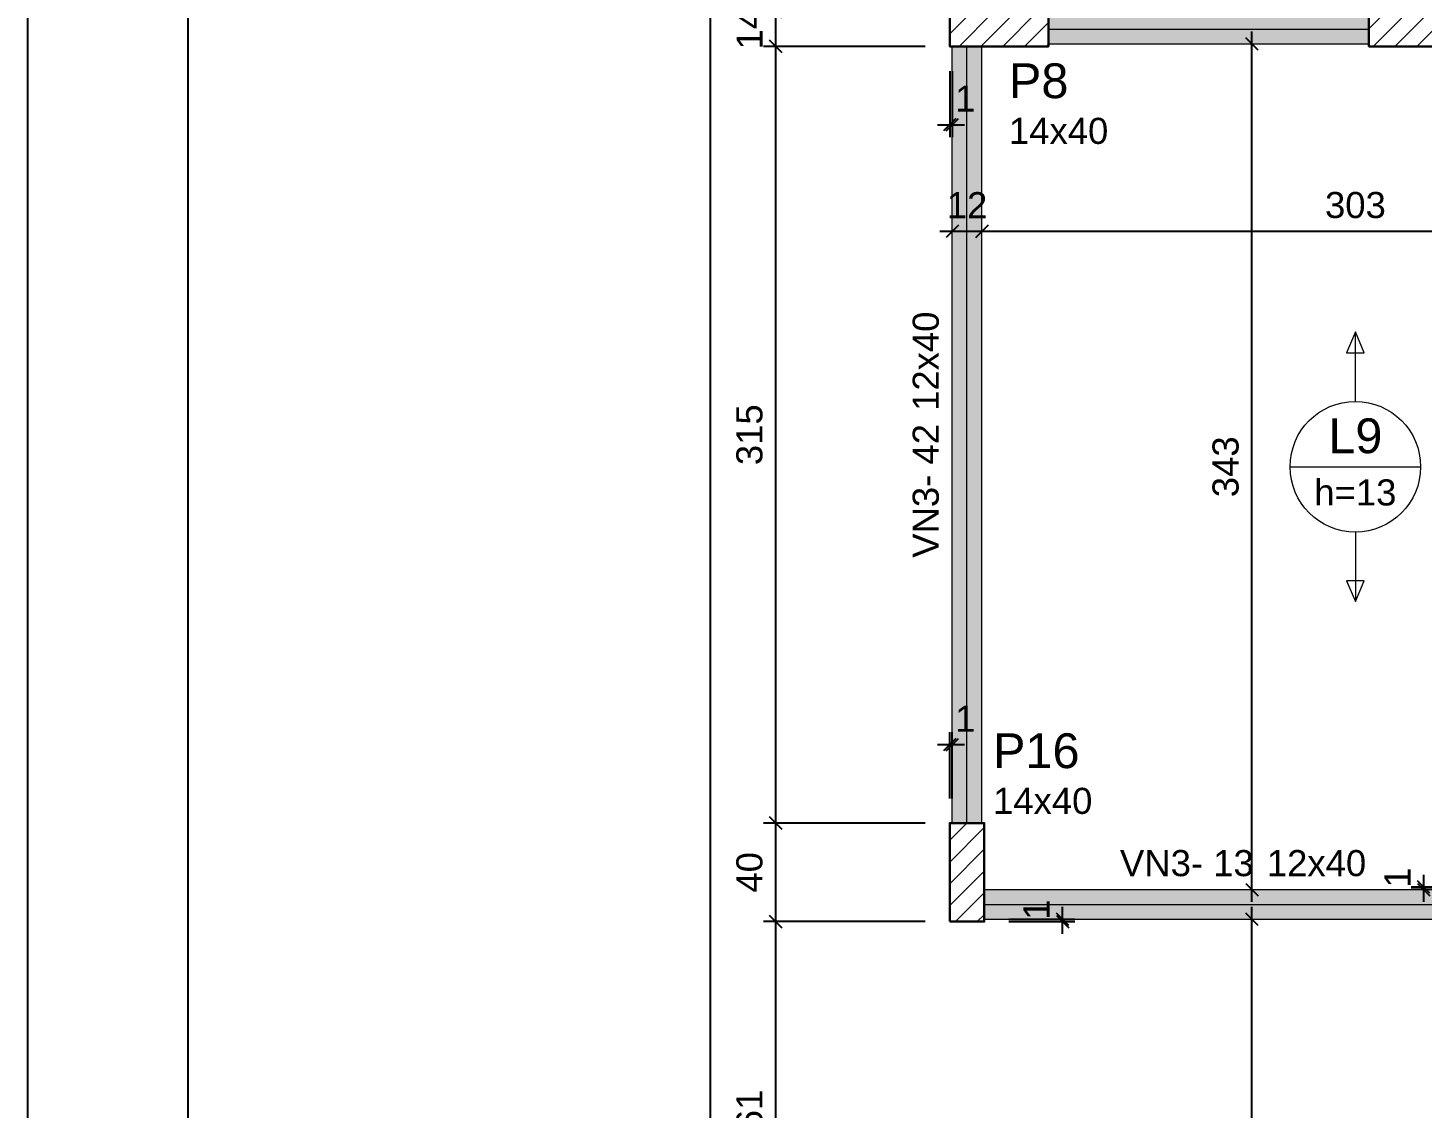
# Model space of a CAD drawing. Header units: millimetres. Extents: x -8 to 605, y -494 to 220.
# Drawn here: x -8.06 to 3.25, y -436.12 to -427.35 of the extents above; entities that cross this region are included whole.
import ezdxf

# ---------------------------------------------------------------- set-up
doc = ezdxf.new("R2010")
doc.units = ezdxf.units.MM
doc.header["$MEASUREMENT"] = 0
doc.linetypes.add('NULL', pattern=[0])
for name, color, linetype, lineweight in [('FO-Cotas', 5, 'Continuous', 5), ('FO-Eixos', 5, 'Continuous', 5), ('FO-Hachura pilar que passa', 19, 'Continuous', 5), ('FO-Hachura viga', 43, 'Continuous', 5), ('FO-Pilares', 4, 'Continuous', 30), ('FO-Textos das lajes', 1, 'Continuous', 20), ('FO-Textos das vigas', 7, 'Continuous', 5), ('FO-Textos dos pilares', 7, 'Continuous', 5), ('FO-Vigas', 1, 'Continuous', 20)]:
    doc.layers.add(name, color=color, linetype=linetype, lineweight=lineweight)
doc.styles.add('Arial', font='arial.ttf')
doc.dimstyles.new('UM_50.000000', dxfattribs={"dimtxt": 0.18, "dimasz": 0.1, "dimexe": 0.1, "dimexo": 0.2, "dimgap": 0, "dimtad": 1, "dimtih": 1, "dimtoh": 1, "dimdec": 1, "dimlfac": 50, "dimzin": 0, "dimdsep": 46, "dimtxsty": 'Standard', "dimcen": 0.09, "dimdle": 0.1, "dimadec": 1, "dimazin": 2, "dimtfac": 1, "dimtdec": 4, "dimtofl": 0, "dimtmove": 0, "dimatfit": 3, "dimfxl": 1, "dimtolj": 1, "dimarcsym": 0})
pattern_1 = [(45, (-4.58844, -411.61486), (-0.08838835, 0.08838835), [])]

# ---------------------------------------------------------------- blocks, each defined once
blk = doc.blocks.new('_Oblique')
at = {"color": 0, "linetype": 'ByBlock', "lineweight": -2}
blk.add_line((-0.5, -0.5), (0.5, 0.5), dxfattribs=at)
blk = doc.blocks.new('*D4151')
at = {"layer": 'Defpoints', "color": 0, "transparency": 16777216}
for p in [(-1.99, -434.605), (-0.578, -434.605), (3.9, -437.825)]:
    blk.add_point(p, dxfattribs=at)
at = {"layer": 'FO-Cotas', "color": 0, "lineweight": -2, "transparency": 16777216}
for p, q in [((-1.99, -437.925), (-1.99, -434.505)), ((-0.778, -434.605), (-2.09, -434.605)), ((3.7, -437.825), (-2.09, -437.825))]:
    blk.add_line(p, q, dxfattribs=at)
at = {"layer": 'FO-Cotas', "color": 0, "lineweight": -2, "transparency": 16777216, "xscale": 0.1, "yscale": 0.1, "zscale": 0.1}
for p, rotation in [((-1.99, -434.605), 90), ((-1.99, -437.825), 270)]:
    blk.add_blockref('_Oblique', p, dxfattribs=dict(at, rotation=rotation))
at = {"layer": 'FO-Cotas', "color": 7, "transparency": 16777216, "insert": (-2.202, -436.215), "char_height": 0.2118, "attachment_point": 5, "rotation": 90, "style": 'Arial'}
blk.add_mtext('\\A1;161', dxfattribs=at)
blk = doc.blocks.new('*D4152')
at = {"layer": 'Defpoints', "color": 0, "transparency": 16777216}
for p in [(-1.99, -433.805), (-0.578, -433.805), (-0.578, -434.605)]:
    blk.add_point(p, dxfattribs=at)
at = {"layer": 'FO-Cotas', "color": 0, "lineweight": -2, "transparency": 16777216}
for p, q in [((-1.99, -434.705), (-1.99, -433.705)), ((-0.778, -433.805), (-2.09, -433.805)), ((-0.778, -434.605), (-2.09, -434.605))]:
    blk.add_line(p, q, dxfattribs=at)
at = {"layer": 'FO-Cotas', "color": 0, "lineweight": -2, "transparency": 16777216, "xscale": 0.1, "yscale": 0.1, "zscale": 0.1}
for p, rotation in [((-1.99, -433.805), 90), ((-1.99, -434.605), 270)]:
    blk.add_blockref('_Oblique', p, dxfattribs=dict(at, rotation=rotation))
at = {"layer": 'FO-Cotas', "color": 7, "transparency": 16777216, "insert": (-2.202, -434.205), "char_height": 0.2118, "attachment_point": 5, "rotation": 90, "style": 'Arial'}
blk.add_mtext('\\A1;40', dxfattribs=at)
blk = doc.blocks.new('*D4153')
at = {"layer": 'Defpoints', "color": 0, "transparency": 16777216}
for p in [(-1.99, -427.505), (-0.578, -427.505), (-0.578, -433.805)]:
    blk.add_point(p, dxfattribs=at)
at = {"layer": 'FO-Cotas', "color": 0, "lineweight": -2, "transparency": 16777216}
for p, q in [((-1.99, -433.905), (-1.99, -427.405)), ((-0.778, -427.505), (-2.09, -427.505)), ((-0.778, -433.805), (-2.09, -433.805))]:
    blk.add_line(p, q, dxfattribs=at)
at = {"layer": 'FO-Cotas', "color": 0, "lineweight": -2, "transparency": 16777216, "xscale": 0.1, "yscale": 0.1, "zscale": 0.1}
for p, rotation in [((-1.99, -427.505), 90), ((-1.99, -433.805), 270)]:
    blk.add_blockref('_Oblique', p, dxfattribs=dict(at, rotation=rotation))
at = {"layer": 'FO-Cotas', "color": 7, "transparency": 16777216, "insert": (-2.202, -430.655), "char_height": 0.2118, "attachment_point": 5, "rotation": 90, "style": 'Arial'}
blk.add_mtext('\\A1;315', dxfattribs=at)
blk = doc.blocks.new('*D4154')
at = {"layer": 'Defpoints', "color": 0, "transparency": 16777216}
for p in [(-1.99, -427.225), (-0.578, -427.225), (-0.578, -427.505)]:
    blk.add_point(p, dxfattribs=at)
at = {"layer": 'FO-Cotas', "color": 0, "lineweight": -2, "transparency": 16777216}
for p, q in [((-1.99, -427.605), (-1.99, -427.125)), ((-0.778, -427.225), (-2.09, -427.225)), ((-0.778, -427.505), (-2.09, -427.505))]:
    blk.add_line(p, q, dxfattribs=at)
at = {"layer": 'FO-Cotas', "color": 0, "lineweight": -2, "transparency": 16777216, "xscale": 0.1, "yscale": 0.1, "zscale": 0.1}
for p, rotation in [((-1.99, -427.225), 90), ((-1.99, -427.505), 270)]:
    blk.add_blockref('_Oblique', p, dxfattribs=dict(at, rotation=rotation))
at = {"layer": 'FO-Cotas', "color": 7, "transparency": 16777216, "insert": (-2.202, -427.365), "char_height": 0.2118, "attachment_point": 5, "rotation": 90, "style": 'Arial'}
blk.add_mtext('\\A1;14', dxfattribs=at)
blk = doc.blocks.new('*D4159')
at = {"layer": 'Defpoints', "color": 0, "transparency": 16777216}
for p in [(-2.52, -419.925), (2.822, -419.925), (2.822, -483.205)]:
    blk.add_point(p, dxfattribs=at)
at = {"layer": 'FO-Cotas', "color": 0, "lineweight": -2, "transparency": 16777216}
for p, q in [((-2.52, -483.305), (-2.52, -419.825)), ((2.622, -419.925), (-2.62, -419.925)), ((2.622, -483.205), (-2.62, -483.205))]:
    blk.add_line(p, q, dxfattribs=at)
at = {"layer": 'FO-Cotas', "color": 0, "lineweight": -2, "transparency": 16777216, "xscale": 0.1, "yscale": 0.1, "zscale": 0.1}
for p, rotation in [((-2.52, -419.925), 90), ((-2.52, -483.205), 270)]:
    blk.add_blockref('_Oblique', p, dxfattribs=dict(at, rotation=rotation))
at = {"layer": 'FO-Cotas', "color": 7, "transparency": 16777216, "insert": (-2.732, -451.565), "char_height": 0.2118, "attachment_point": 5, "rotation": 90, "style": 'Arial'}
blk.add_mtext('\\A1;3164', dxfattribs=at)
blk = doc.blocks.new('*D4264')
at = {"layer": 'Defpoints', "color": 0, "transparency": 16777216}
for p in [(-0.558, -429.005), (-0.318, -429.005), (-0.318, -429.005)]:
    blk.add_point(p, dxfattribs=at)
at = {"layer": 'FO-Cotas', "color": 0, "lineweight": -2, "transparency": 16777216}
blk.add_line((-0.658, -429.005), (-0.218, -429.005), dxfattribs=at)
at = {"layer": 'FO-Cotas', "color": 0, "lineweight": -2, "transparency": 16777216, "xscale": 0.1, "yscale": 0.1, "zscale": 0.1, "rotation": 180}
blk.add_blockref('_Oblique', (-0.558, -429.005), dxfattribs=at)
at = {"layer": 'FO-Cotas', "color": 0, "lineweight": -2, "transparency": 16777216, "xscale": 0.1, "yscale": 0.1, "zscale": 0.1}
blk.add_blockref('_Oblique', (-0.318, -429.005), dxfattribs=at)
at = {"layer": 'FO-Cotas', "color": 7, "transparency": 16777216, "insert": (-0.438, -428.793), "char_height": 0.2118, "attachment_point": 5, "rotation": 0.0057, "style": 'Arial'}
blk.add_mtext('\\A1;12', dxfattribs=at)
blk = doc.blocks.new('*D4265')
at = {"layer": 'Defpoints', "color": 0, "transparency": 16777216}
for p in [(-0.318, -429.005), (5.742, -429.005), (5.742, -429.005)]:
    blk.add_point(p, dxfattribs=at)
at = {"layer": 'FO-Cotas', "color": 0, "lineweight": -2, "transparency": 16777216}
blk.add_line((-0.418, -429.005), (5.842, -429.005), dxfattribs=at)
at = {"layer": 'FO-Cotas', "color": 0, "lineweight": -2, "transparency": 16777216, "xscale": 0.1, "yscale": 0.1, "zscale": 0.1, "rotation": 180}
blk.add_blockref('_Oblique', (-0.318, -429.005), dxfattribs=at)
at = {"layer": 'FO-Cotas', "color": 0, "lineweight": -2, "transparency": 16777216, "xscale": 0.1, "yscale": 0.1, "zscale": 0.1}
blk.add_blockref('_Oblique', (5.742, -429.005), dxfattribs=at)
at = {"layer": 'FO-Cotas', "color": 7, "transparency": 16777216, "insert": (2.712, -428.793), "char_height": 0.2118, "attachment_point": 5, "rotation": 0.0057, "style": 'Arial'}
blk.add_mtext('\\A1;303', dxfattribs=at)
blk = doc.blocks.new('*D4289')
at = {"layer": 'Defpoints', "color": 0, "transparency": 16777216}
for p in [(1.872, -434.585), (1.872, -434.585), (1.872, -441.345)]:
    blk.add_point(p, dxfattribs=at)
at = {"layer": 'FO-Cotas', "color": 0, "lineweight": -2, "transparency": 16777216}
blk.add_line((1.872, -441.445), (1.872, -434.485), dxfattribs=at)
at = {"layer": 'FO-Cotas', "color": 0, "lineweight": -2, "transparency": 16777216, "xscale": 0.1, "yscale": 0.1, "zscale": 0.1}
for p, rotation in [((1.872, -434.585), 90), ((1.872, -441.345), 270)]:
    blk.add_blockref('_Oblique', p, dxfattribs=dict(at, rotation=rotation))
at = {"layer": 'FO-Cotas', "color": 7, "transparency": 16777216, "insert": (1.66, -437.965), "char_height": 0.2118, "attachment_point": 5, "rotation": 90, "style": 'Arial'}
blk.add_mtext('\\A1;338', dxfattribs=at)
blk = doc.blocks.new('*D4290')
at = {"layer": 'Defpoints', "color": 0, "transparency": 16777216}
for p in [(1.872, -427.485), (1.872, -427.485), (1.872, -434.345)]:
    blk.add_point(p, dxfattribs=at)
at = {"layer": 'FO-Cotas', "color": 0, "lineweight": -2, "transparency": 16777216}
blk.add_line((1.872, -434.445), (1.872, -427.385), dxfattribs=at)
at = {"layer": 'FO-Cotas', "color": 0, "lineweight": -2, "transparency": 16777216, "xscale": 0.1, "yscale": 0.1, "zscale": 0.1}
for p, rotation in [((1.872, -427.485), 90), ((1.872, -434.345), 270)]:
    blk.add_blockref('_Oblique', p, dxfattribs=dict(at, rotation=rotation))
at = {"layer": 'FO-Cotas', "color": 7, "transparency": 16777216, "insert": (1.66, -430.915), "char_height": 0.2118, "attachment_point": 5, "rotation": 90, "style": 'Arial'}
blk.add_mtext('\\A1;343', dxfattribs=at)
blk = doc.blocks.new('*D4387')
at = {"layer": 'Defpoints', "color": 0, "transparency": 16777216}
for p in [(-0.558, -433.169), (-0.578, -433.805), (-0.558, -433.805)]:
    blk.add_point(p, dxfattribs=at)
at = {"layer": 'FO-Cotas', "color": 0, "lineweight": -2, "transparency": 16777216}
for p, q in [((-0.578, -433.605), (-0.578, -433.069)), ((-0.558, -433.605), (-0.558, -433.069)), ((-0.678, -433.169), (-0.458, -433.169))]:
    blk.add_line(p, q, dxfattribs=at)
at = {"layer": 'FO-Cotas', "color": 0, "lineweight": -2, "transparency": 16777216, "xscale": 0.1, "yscale": 0.1, "zscale": 0.1, "rotation": 180}
blk.add_blockref('_Oblique', (-0.578, -433.169), dxfattribs=at)
at = {"layer": 'FO-Cotas', "color": 0, "lineweight": -2, "transparency": 16777216, "xscale": 0.1, "yscale": 0.1, "zscale": 0.1}
blk.add_blockref('_Oblique', (-0.558, -433.169), dxfattribs=at)
at = {"layer": 'FO-Cotas', "color": 7, "transparency": 16777216, "insert": (-0.452, -432.958), "char_height": 0.2118, "attachment_point": 5, "rotation": 0.0057, "style": 'Arial'}
blk.add_mtext('\\A1;1', dxfattribs=at)
blk = doc.blocks.new('*D4454')
at = {"layer": 'Defpoints', "color": 0, "transparency": 16777216}
for p in [(-0.578, -427.505), (-0.558, -427.505), (-0.558, -428.14)]:
    blk.add_point(p, dxfattribs=at)
at = {"layer": 'FO-Cotas', "color": 0, "lineweight": -2, "transparency": 16777216}
for p, q in [((-0.578, -427.705), (-0.578, -428.24)), ((-0.558, -427.705), (-0.558, -428.24)), ((-0.678, -428.14), (-0.458, -428.14))]:
    blk.add_line(p, q, dxfattribs=at)
at = {"layer": 'FO-Cotas', "color": 0, "lineweight": -2, "transparency": 16777216, "xscale": 0.1, "yscale": 0.1, "zscale": 0.1, "rotation": 180}
blk.add_blockref('_Oblique', (-0.578, -428.14), dxfattribs=at)
at = {"layer": 'FO-Cotas', "color": 0, "lineweight": -2, "transparency": 16777216, "xscale": 0.1, "yscale": 0.1, "zscale": 0.1}
blk.add_blockref('_Oblique', (-0.558, -428.14), dxfattribs=at)
at = {"layer": 'FO-Cotas', "color": 7, "transparency": 16777216, "insert": (-0.452, -427.928), "char_height": 0.2118, "attachment_point": 5, "rotation": 0.0057, "style": 'Arial'}
blk.add_mtext('\\A1;1', dxfattribs=at)
blk = doc.blocks.new('*D4465')
at = {"layer": 'Defpoints', "color": 0, "transparency": 16777216}
for p in [(-0.298, -434.585), (0.337, -434.585), (-0.298, -434.605)]:
    blk.add_point(p, dxfattribs=at)
at = {"layer": 'FO-Cotas', "color": 0, "lineweight": -2, "transparency": 16777216}
for p, q in [((-0.098, -434.585), (0.437, -434.585)), ((0.337, -434.705), (0.337, -434.485)), ((-0.098, -434.605), (0.437, -434.605))]:
    blk.add_line(p, q, dxfattribs=at)
at = {"layer": 'FO-Cotas', "color": 0, "lineweight": -2, "transparency": 16777216, "xscale": 0.1, "yscale": 0.1, "zscale": 0.1}
for p, rotation in [((0.337, -434.585), 90), ((0.337, -434.605), 270)]:
    blk.add_blockref('_Oblique', p, dxfattribs=dict(at, rotation=rotation))
at = {"layer": 'FO-Cotas', "color": 7, "transparency": 16777216, "insert": (0.125, -434.507), "char_height": 0.2118, "attachment_point": 5, "rotation": 90, "style": 'Arial'}
blk.add_mtext('\\A1;1', dxfattribs=at)
blk = doc.blocks.new('*D4466')
at = {"layer": 'Defpoints', "color": 0, "transparency": 16777216}
for p in [(3.265, -434.345), (3.9, -434.325), (3.9, -434.345)]:
    blk.add_point(p, dxfattribs=at)
at = {"layer": 'FO-Cotas', "color": 0, "lineweight": -2, "transparency": 16777216}
for p, q in [((3.265, -434.225), (3.265, -434.445)), ((3.7, -434.325), (3.165, -434.325)), ((3.7, -434.345), (3.165, -434.345))]:
    blk.add_line(p, q, dxfattribs=at)
at = {"layer": 'FO-Cotas', "color": 0, "lineweight": -2, "transparency": 16777216, "xscale": 0.1, "yscale": 0.1, "zscale": 0.1}
for p, rotation in [((3.265, -434.325), 90), ((3.265, -434.345), 270)]:
    blk.add_blockref('_Oblique', p, dxfattribs=dict(at, rotation=rotation))
at = {"layer": 'FO-Cotas', "color": 7, "transparency": 16777216, "insert": (3.053, -434.247), "char_height": 0.2118, "attachment_point": 5, "rotation": 90, "style": 'Arial'}
blk.add_mtext('\\A1;1', dxfattribs=at)

msp = doc.modelspace()

# ---------------------------------------------------------------- hatches: boundary and pattern name
at = {"layer": 'FO-Hachura pilar que passa', "linetype": 'Continuous', "ltscale": 0.2}
h = msp.add_hatch(dxfattribs=at)
h.set_pattern_fill('ANSI31', color=19, style=0)
h.set_pattern_definition(pattern_1)
h.paths.add_polyline_path([(-0.5784, -427.2247), (-0.5784, -427.3647), (-0.5784, -427.5047), (-0.1784, -427.5047), (0.2216, -427.5047), (0.2216, -427.3647), (0.2216, -427.2247), (-0.1784, -427.2247)])
h = msp.add_hatch(dxfattribs=at)
h.set_pattern_fill('ANSI31', color=19, style=0)
h.set_pattern_definition(pattern_1)
h.paths.add_polyline_path([(2.8216, -427.2247), (2.8216, -427.3647), (2.8216, -427.5047), (3.3216, -427.5047), (3.8216, -427.5047), (3.8216, -427.3647), (3.8216, -427.2247), (3.3216, -427.2247)])
h = msp.add_hatch(dxfattribs=at)
h.set_pattern_fill('ANSI31', color=19, style=0)
h.set_pattern_definition(pattern_1)
h.paths.add_polyline_path([(-0.5784, -434.6049), (-0.4384, -434.6049), (-0.2984, -434.6049), (-0.2984, -434.2049), (-0.2984, -433.8049), (-0.4384, -433.8049), (-0.5784, -433.8049), (-0.5784, -434.2049)])
at = {"layer": 'FO-Hachura viga', "linetype": 'Continuous', "ltscale": 0.2}
for points in [[(2.8216, -427.2447), (2.8216, -427.2447), (0.2216, -427.2447), (0.2216, -427.4847), (2.8216, -427.4847), (2.8216, -427.2447)], [(-0.3184, -427.5047), (-0.3184, -427.5047), (-0.5584, -427.5047), (-0.5584, -433.8049), (-0.3184, -433.8049), (-0.3184, -427.5047)], [(3.9004, -434.3449), (3.9004, -434.3449), (-0.2984, -434.3449), (-0.2984, -434.5849), (3.9004, -434.5849), (3.9004, -434.3449)]]:
    msp.add_hatch(color=43, dxfattribs=at).paths.add_polyline_path(points)

# ---------------------------------------------------------------- linework, layer by layer
at = {"color": 7}
for p, q in [((-8.0556, -494.0755), (-8.0556, -375.1755)), ((-6.7556, -491.7755), (-6.7556, -377.4755))]:
    msp.add_line(p, q, dxfattribs=at)
at = {"layer": 'FO-Eixos'}
for p, q in [((0.2216, -427.3647), (2.8216, -427.3647)), ((-0.4384, -433.8049), (-0.4384, -427.5047)), ((-0.2984, -434.4649), (3.9002, -434.4649))]:
    msp.add_line(p, q, dxfattribs=at)
at = {"layer": 'FO-Pilares'}
for points in [[(-0.5784, -427.2247), (-0.5784, -427.3647), (-0.5784, -427.5047), (-0.1784, -427.5047), (0.2216, -427.5047), (0.2216, -427.3647), (0.2216, -427.2247), (-0.1784, -427.2247), (-0.5784, -427.2247)], [(2.8216, -427.2247), (2.8216, -427.3647), (2.8216, -427.5047), (3.3216, -427.5047), (3.8216, -427.5047), (3.8216, -427.3647), (3.8216, -427.2247), (3.3216, -427.2247), (2.8216, -427.2247)], [(-0.5784, -434.6049), (-0.4384, -434.6049), (-0.2984, -434.6049), (-0.2984, -434.2049), (-0.2984, -433.8049), (-0.4384, -433.8049), (-0.5784, -433.8049), (-0.5784, -434.2049), (-0.5784, -434.6049)]]:
    msp.add_lwpolyline(points, close=True, dxfattribs=at)
at = {"layer": 'FO-Textos das lajes'}
for p, q in [((2.7116, -429.8205), (2.641, -429.9899)), ((2.7822, -429.9899), (2.7116, -429.8205)), ((2.641, -429.9899), (2.7822, -429.9899)), ((2.1821, -430.9148), (3.2411, -430.9148)), ((2.7822, -431.8396), (2.641, -431.8396)), ((2.641, -431.8396), (2.7116, -432.0091)), ((2.7116, -432.0091), (2.7822, -431.8396))]:
    msp.add_line(p, q, dxfattribs=at)
for points in [[(2.7116, -430.3853), (2.7116, -429.8205)], [(2.7116, -431.4443), (2.7116, -432.0091)]]:
    msp.add_lwpolyline(points, dxfattribs=at)
msp.add_circle((2.7116, -430.9148), 0.5295, dxfattribs=at)
at = {"layer": 'FO-Vigas'}
for p, q in [((-0.5584, -433.8049), (-0.5584, -427.5047)), ((-0.3184, -433.8049), (-0.3184, -427.5047)), ((0.2216, -427.4847), (2.8216, -427.4847)), ((-0.2984, -434.3449), (3.9002, -434.3449)), ((-0.2984, -434.5849), (3.9002, -434.5849))]:
    msp.add_line(p, q, dxfattribs=at)

# ---------------------------------------------------------------- texts
at = {"layer": 'FO-Textos das lajes', "linetype": 'NULL', "ltscale": 0.2, "attachment_point": 8, "line_spacing_factor": 0.798, "style": 'Arial'}
for s, insert, char_height, width in [('L9', (2.7116, -430.8087), 0.2824, 0.877334), ('h=13', (2.7116, -431.232), 0.2118, 1.332467)]:
    msp.add_mtext(s, dxfattribs=dict(at, insert=insert, char_height=char_height, width=width))
at = {"layer": 'FO-Textos das vigas', "linetype": 'NULL', "ltscale": 0.2, "char_height": 0.2118, "rotation": 90.00021, "line_spacing_factor": 0.798, "style": 'Arial'}
for s, insert, width, attachment_point in [('12x40', (-0.6643, -430.4619), 1.612069, 7), ('VN3- 42', (-0.6643, -430.5679), 2.170627, 9)]:
    msp.add_mtext(s, dxfattribs=dict(at, insert=insert, width=width, attachment_point=attachment_point))
at = {"layer": 'FO-Textos das vigas', "linetype": 'NULL', "ltscale": 0.2, "char_height": 0.2118, "line_spacing_factor": 0.798, "style": 'Arial'}
for s, insert, width, attachment_point in [('VN3- 13', (1.8876, -434.239), 2.170627, 9), ('12x40', (1.9936, -434.239), 1.612069, 7)]:
    msp.add_mtext(s, dxfattribs=dict(at, insert=insert, width=width, attachment_point=attachment_point))
at = {"layer": 'FO-Textos dos pilares', "linetype": 'NULL', "ltscale": 0.2, "attachment_point": 7, "line_spacing_factor": 0.798, "style": 'Arial'}
for s, insert, char_height, width in [('P8', (-0.0982, -427.9287), 0.2824, 0.965154), ('14x40', (-0.0982, -428.299), 0.2118, 1.612069), ('P16', (-0.2274, -433.3637), 0.2824, 1.403821), ('14x40', (-0.2274, -433.734), 0.2118, 1.612069)]:
    msp.add_mtext(s, dxfattribs=dict(at, insert=insert, char_height=char_height, width=width))

# ---------------------------------------------------------------- dimensions: what is measured, and where the dimension line sits
at = {"layer": 'FO-Cotas'}
for base, p1, p2, override, picture, middle in [((-2.5199, -419.9249), (2.8216, -483.2049), (2.8216, -419.9249), {"dimtxt": 0.2118, "dimasz": 0.1, "dimexe": 0.1, "dimexo": 0.2, "dimtad": 1, "dimtih": 0, "dimtoh": 0, "dimdec": 1, "dimlfac": 50, "dimzin": 8, "dimtxsty": 'Arial', "dimblk": 'Oblique', "dimblk1": 'Oblique', "dimblk2": 'Oblique', "dimsah": 1, "dimdle": 0.1, "dimse1": 0, "dimse2": 0, "dimclrt": 7, "dimadec": 1, "dimazin": 3, "dimtmove": 2, "dimldrblk": 'Oblique'}, '*D4159', (-2.7317, -451.5649)), ((-1.9904, -427.2247), (-0.5784, -427.5047), (-0.5784, -427.2247), {"dimtxt": 0.2118, "dimasz": 0.1, "dimexe": 0.1, "dimexo": 0.2, "dimtad": 1, "dimtih": 0, "dimtoh": 0, "dimdec": 1, "dimlfac": 50, "dimzin": 8, "dimtxsty": 'Arial', "dimblk": 'Oblique', "dimblk1": 'Oblique', "dimblk2": 'Oblique', "dimsah": 1, "dimdle": 0.1, "dimse1": 0, "dimse2": 0, "dimclrt": 7, "dimadec": 1, "dimazin": 3, "dimtmove": 2, "dimldrblk": 'Oblique'}, '*D4154', (-2.2022, -427.3647)), ((-1.9904, -427.5047), (-0.5784, -433.8049), (-0.5784, -427.5047), {"dimtxt": 0.2118, "dimasz": 0.1, "dimexe": 0.1, "dimexo": 0.2, "dimtad": 1, "dimtih": 0, "dimtoh": 0, "dimdec": 1, "dimlfac": 50, "dimzin": 8, "dimtxsty": 'Arial', "dimblk": 'Oblique', "dimblk1": 'Oblique', "dimblk2": 'Oblique', "dimsah": 1, "dimdle": 0.1, "dimse1": 0, "dimse2": 0, "dimclrt": 7, "dimadec": 1, "dimazin": 3, "dimtmove": 2, "dimldrblk": 'Oblique'}, '*D4153', (-2.2022, -430.6548)), ((1.8716, -427.4847), (1.8716, -434.3449), (1.8716, -427.4847), {"dimtxt": 0.2118, "dimasz": 0.1, "dimexe": 0.1, "dimexo": 0.2, "dimtad": 1, "dimtih": 0, "dimtoh": 0, "dimdec": 1, "dimlfac": 50, "dimzin": 8, "dimtxsty": 'Arial', "dimblk": 'Oblique', "dimblk1": 'Oblique', "dimblk2": 'Oblique', "dimsah": 1, "dimdle": 0.1, "dimse1": 1, "dimse2": 1, "dimclrt": 7, "dimadec": 1, "dimazin": 3, "dimtmove": 2, "dimldrblk": 'Oblique'}, '*D4290', (1.6598, -430.9148)), ((-1.9904, -433.8049), (-0.5784, -434.6049), (-0.5784, -433.8049), {"dimtxt": 0.2118, "dimasz": 0.1, "dimexe": 0.1, "dimexo": 0.2, "dimtad": 1, "dimtih": 0, "dimtoh": 0, "dimdec": 1, "dimlfac": 50, "dimzin": 8, "dimtxsty": 'Arial', "dimblk": 'Oblique', "dimblk1": 'Oblique', "dimblk2": 'Oblique', "dimsah": 1, "dimdle": 0.1, "dimse1": 0, "dimse2": 0, "dimclrt": 7, "dimadec": 1, "dimazin": 3, "dimtmove": 2, "dimldrblk": 'Oblique'}, '*D4152', (-2.2022, -434.2049)), ((3.2648, -434.3449), (3.9002, -434.3249), (3.9002, -434.3449), {"dimtxt": 0.2118, "dimasz": 0.1, "dimexe": 0.1, "dimexo": 0.2, "dimtad": 1, "dimtih": 0, "dimtoh": 0, "dimdec": 1, "dimlfac": 50, "dimzin": 8, "dimtxsty": 'Arial', "dimblk": 'Oblique', "dimblk1": 'Oblique', "dimblk2": 'Oblique', "dimsah": 1, "dimdle": 0.1, "dimse1": 0, "dimse2": 0, "dimclrt": 7, "dimadec": 1, "dimazin": 3, "dimtmove": 2, "dimldrblk": 'Oblique'}, '*D4466', (3.053, -434.2466)), ((0.337, -434.5849), (-0.2984, -434.6049), (-0.2984, -434.5849), {"dimtxt": 0.2118, "dimasz": 0.1, "dimexe": 0.1, "dimexo": 0.2, "dimtad": 1, "dimtih": 0, "dimtoh": 0, "dimdec": 1, "dimlfac": 50, "dimzin": 8, "dimtxsty": 'Arial', "dimblk": 'Oblique', "dimblk1": 'Oblique', "dimblk2": 'Oblique', "dimsah": 1, "dimdle": 0.1, "dimse1": 0, "dimse2": 0, "dimclrt": 7, "dimadec": 1, "dimazin": 3, "dimtmove": 2, "dimldrblk": 'Oblique'}, '*D4465', (0.1252, -434.5066)), ((-1.9904, -434.6049), (3.9002, -437.8249), (-0.5784, -434.6049), {"dimtxt": 0.2118, "dimasz": 0.1, "dimexe": 0.1, "dimexo": 0.2, "dimtad": 1, "dimtih": 0, "dimtoh": 0, "dimdec": 1, "dimlfac": 50, "dimzin": 8, "dimtxsty": 'Arial', "dimblk": 'Oblique', "dimblk1": 'Oblique', "dimblk2": 'Oblique', "dimsah": 1, "dimdle": 0.1, "dimse1": 0, "dimse2": 0, "dimclrt": 7, "dimadec": 1, "dimazin": 3, "dimtmove": 2, "dimldrblk": 'Oblique'}, '*D4151', (-2.2022, -436.2149)), ((1.8716, -434.5849), (1.8716, -441.3447), (1.8716, -434.5849), {"dimtxt": 0.2118, "dimasz": 0.1, "dimexe": 0.1, "dimexo": 0.2, "dimtad": 1, "dimtih": 0, "dimtoh": 0, "dimdec": 1, "dimlfac": 50, "dimzin": 8, "dimtxsty": 'Arial', "dimblk": 'Oblique', "dimblk1": 'Oblique', "dimblk2": 'Oblique', "dimsah": 1, "dimdle": 0.1, "dimse1": 1, "dimse2": 1, "dimclrt": 7, "dimadec": 1, "dimazin": 3, "dimtmove": 2, "dimldrblk": 'Oblique'}, '*D4289', (1.6598, -437.9648))]:
    dim = msp.add_linear_dim(base=base, p1=p1, p2=p2, angle=90, dimstyle='UM_50.000000', override=override, dxfattribs=at)
    dim.commit()
    dim.dimension.update_dxf_attribs({"geometry": picture, "text_midpoint": middle, "dimtype": 160, "text_rotation": 90})
for base, p1, p2, override, picture, middle in [((-0.5584, -428.1401), (-0.5784, -427.5047), (-0.5584, -427.5047), {"dimtxt": 0.2118, "dimasz": 0.1, "dimexe": 0.1, "dimexo": 0.2, "dimtad": 1, "dimtih": 0, "dimtoh": 0, "dimdec": 1, "dimlfac": 50, "dimzin": 8, "dimtxsty": 'Arial', "dimblk": 'Oblique', "dimblk1": 'Oblique', "dimblk2": 'Oblique', "dimsah": 1, "dimdle": 0.1, "dimse1": 0, "dimse2": 0, "dimclrt": 7, "dimadec": 1, "dimazin": 3, "dimtmove": 2, "dimldrblk": 'Oblique'}, '*D4454', (-0.4522, -427.9283)), ((-0.3184, -429.0047), (-0.5584, -429.0047), (-0.3184, -429.0047), {"dimtxt": 0.2118, "dimasz": 0.1, "dimexe": 0.1, "dimexo": 0.2, "dimtad": 1, "dimtih": 0, "dimtoh": 0, "dimdec": 1, "dimlfac": 50, "dimzin": 8, "dimtxsty": 'Arial', "dimblk": 'Oblique', "dimblk1": 'Oblique', "dimblk2": 'Oblique', "dimsah": 1, "dimdle": 0.1, "dimse1": 1, "dimse2": 1, "dimclrt": 7, "dimadec": 1, "dimazin": 3, "dimtmove": 2, "dimldrblk": 'Oblique'}, '*D4264', (-0.4384, -428.7929)), ((5.7416, -429.0047), (-0.3184, -429.0047), (5.7416, -429.0047), {"dimtxt": 0.2118, "dimasz": 0.1, "dimexe": 0.1, "dimexo": 0.2, "dimtad": 1, "dimtih": 0, "dimtoh": 0, "dimdec": 1, "dimlfac": 50, "dimzin": 8, "dimtxsty": 'Arial', "dimblk": 'Oblique', "dimblk1": 'Oblique', "dimblk2": 'Oblique', "dimsah": 1, "dimdle": 0.1, "dimse1": 1, "dimse2": 1, "dimclrt": 7, "dimadec": 1, "dimazin": 3, "dimtmove": 2, "dimldrblk": 'Oblique'}, '*D4265', (2.7116, -428.7929)), ((-0.5584, -433.1695), (-0.5784, -433.8049), (-0.5584, -433.8049), {"dimtxt": 0.2118, "dimasz": 0.1, "dimexe": 0.1, "dimexo": 0.2, "dimtad": 1, "dimtih": 0, "dimtoh": 0, "dimdec": 1, "dimlfac": 50, "dimzin": 8, "dimtxsty": 'Arial', "dimblk": 'Oblique', "dimblk1": 'Oblique', "dimblk2": 'Oblique', "dimsah": 1, "dimdle": 0.1, "dimse1": 0, "dimse2": 0, "dimclrt": 7, "dimadec": 1, "dimazin": 3, "dimtmove": 2, "dimldrblk": 'Oblique'}, '*D4387', (-0.4522, -432.9577))]:
    dim = msp.add_linear_dim(base=base, p1=p1, p2=p2, dimstyle='UM_50.000000', override=override, dxfattribs=at)
    dim.commit()
    dim.dimension.update_dxf_attribs({"geometry": picture, "text_midpoint": middle, "dimtype": 160, "text_rotation": 0.00573})

doc.saveas('drawing.dxf')
